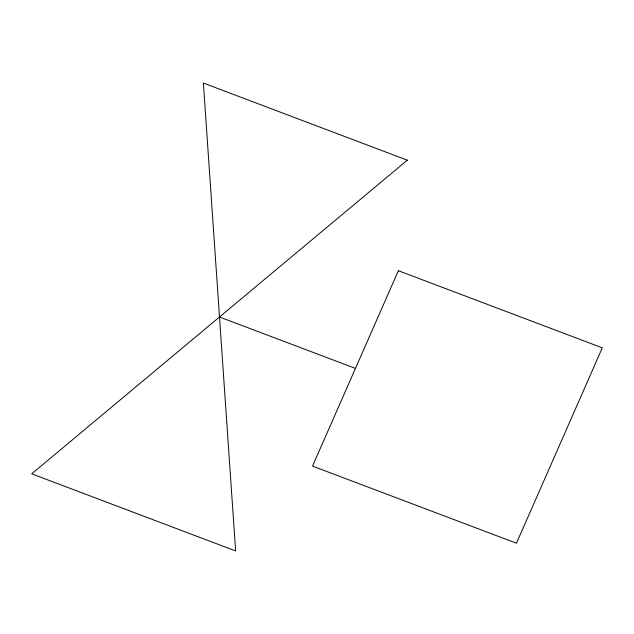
<?xml version="1.0" encoding="UTF-8"?>
<svg xmlns="http://www.w3.org/2000/svg" width="634" height="634" viewBox="0 0 634 634"><rect width="100%" height="100%" fill="white"/><g stroke="black" fill="none" stroke-linecap="round" stroke-linejoin="round"><path stroke-width="0.95" d="M219.499 317L355.452 368.409M398.374 270.718L312.53 466.101L516.464 543.219L602.3 347.836L398.374 270.718M407.305 160.172L31.7 473.828L235.626 550.946L203.379 83.054L407.305 160.172"/></g></svg>
